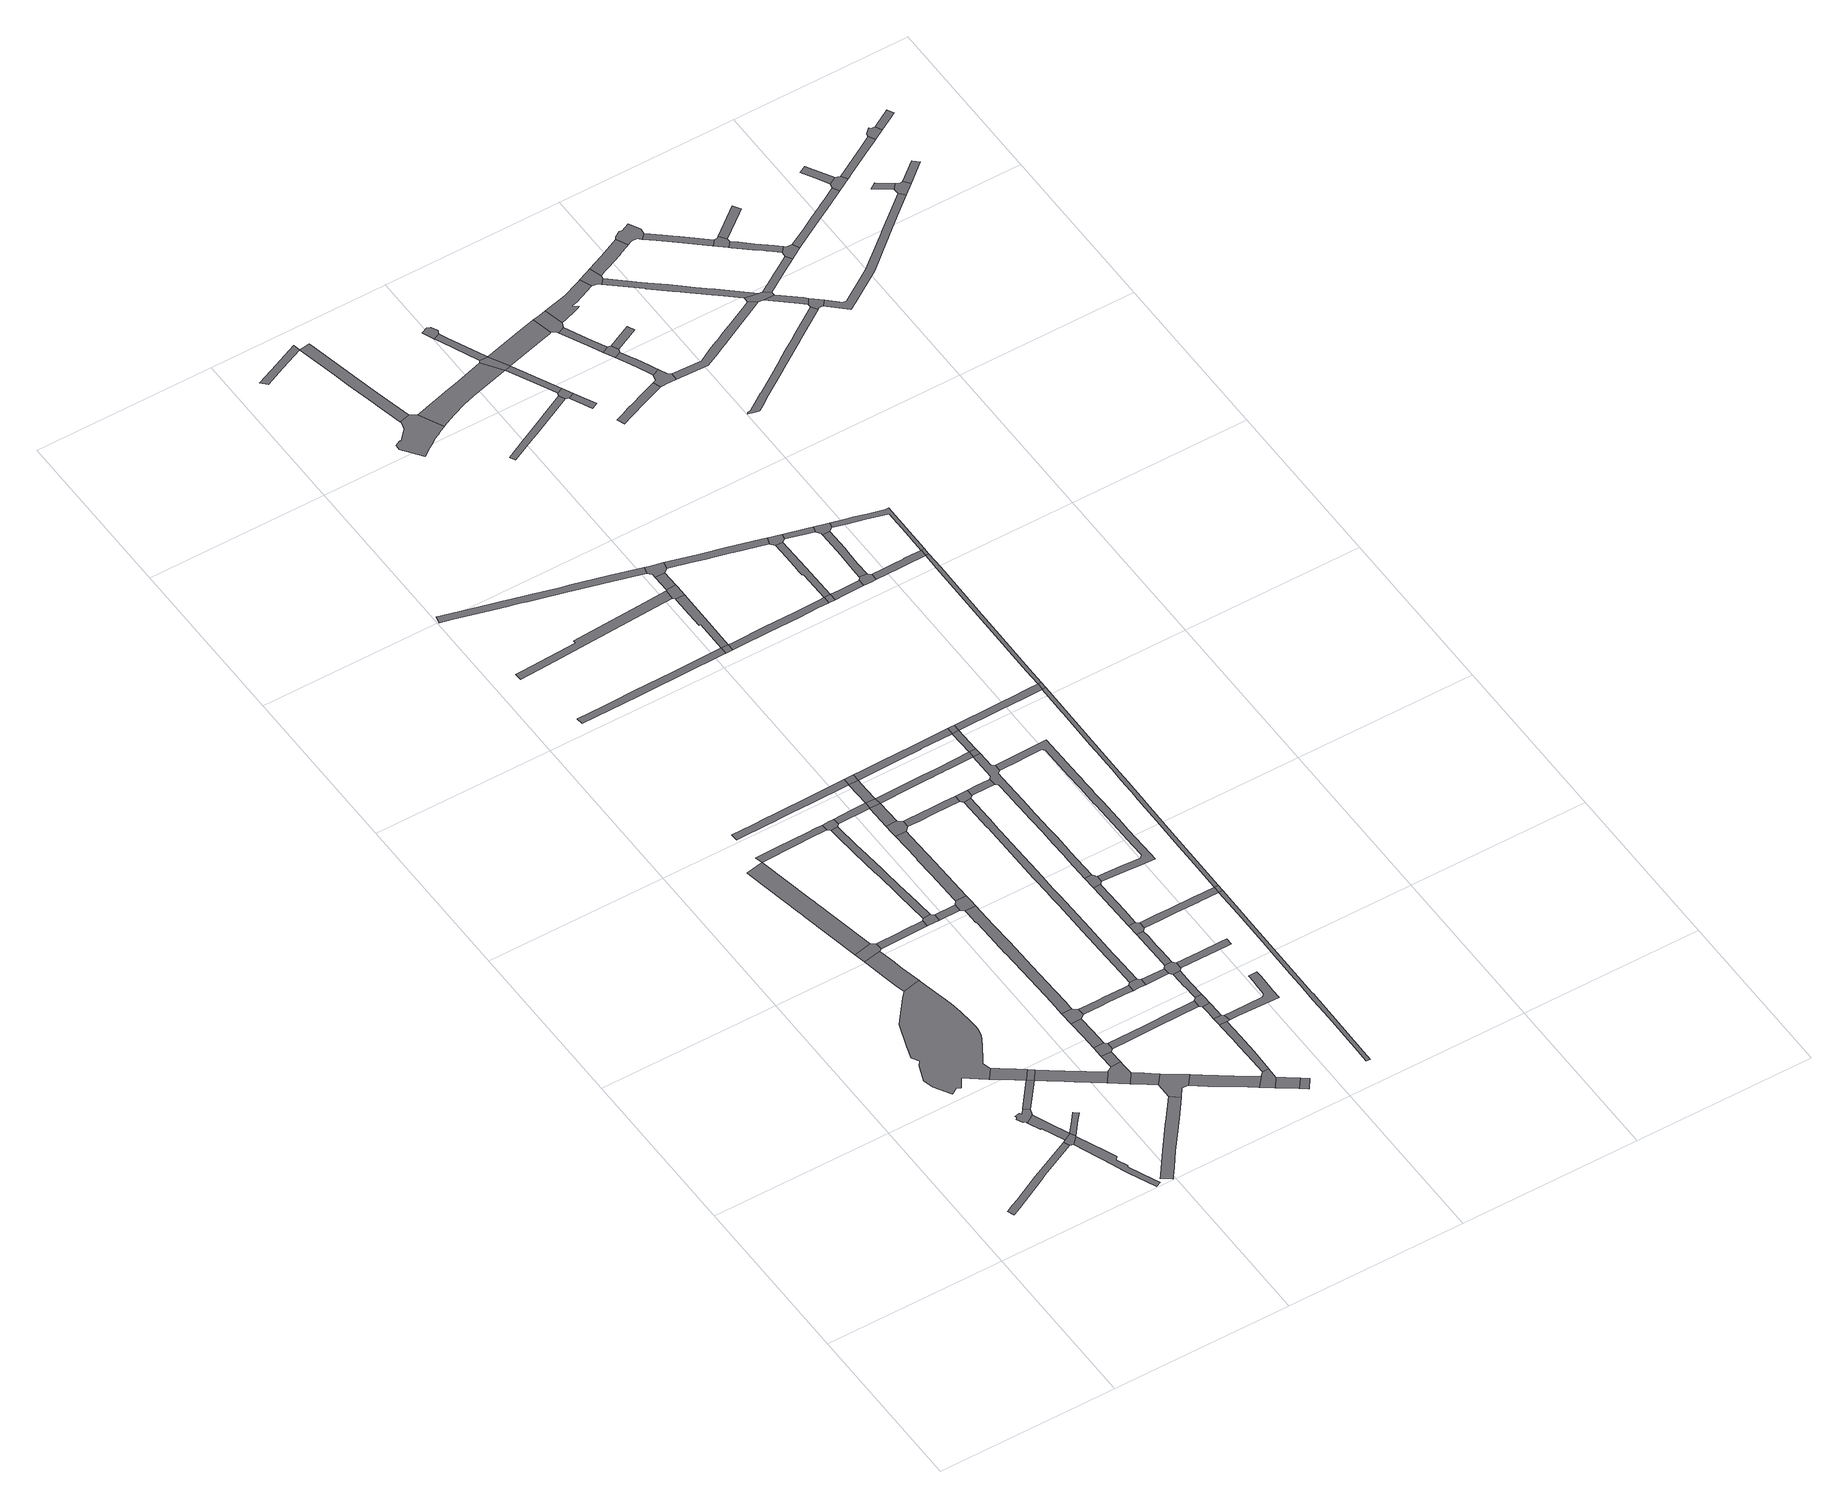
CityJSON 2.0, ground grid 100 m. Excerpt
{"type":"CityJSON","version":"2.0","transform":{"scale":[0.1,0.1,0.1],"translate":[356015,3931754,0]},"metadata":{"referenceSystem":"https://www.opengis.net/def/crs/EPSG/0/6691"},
"CityObjects":{
"road1":{"type":"Road","attributes":{"RoadStructureAttribute.sectionType":"1"},"geometry":[{"type":"MultiSurface","lod":"1","boundaries":[[[0,1,2,3,4,5,6,7,8,9,10,11]]]}]},
"road2":{"type":"Road","geometry":[{"type":"MultiSurface","lod":"1","boundaries":[[[12,13,14,15,16,17,18,19,20,21,22,23]]]}]},
"road3":{"type":"Road","attributes":{"RoadStructureAttribute.sectionType":"1"},"geometry":[{"type":"MultiSurface","lod":"1","boundaries":[[[24,25,15,14,26,27,28,29]]]}]},
"road4":{"type":"Road","geometry":[{"type":"MultiSurface","lod":"1","boundaries":[[[0,11,30,31,32,24,29]]]}]},
"road5":{"type":"Road","attributes":{"RoadStructureAttribute.sectionType":"1"},"geometry":[{"type":"MultiSurface","lod":"1","boundaries":[[[33,34,35,36,37,38,31,30,39,40,41,42,43,44,45]]]}]},
"road6":{"type":"Road","geometry":[{"type":"MultiSurface","lod":"1","boundaries":[[[46,47,48,49,50,51,52,53,54,55,56,57,58,59,60,61,62,63,64,65,66,67,68,69,70,71,72,73,74,75,76,77,78]]]}]},
"road7":{"type":"Road","geometry":[{"type":"MultiSurface","lod":"1","boundaries":[[[32,79,80,81,82,24]]]}]},
"road8":{"type":"Road","attributes":{"RoadStructureAttribute.sectionType":"1"},"geometry":[{"type":"MultiSurface","lod":"1","boundaries":[[[17,16,83,84,85]]]}]},
"road9":{"type":"Road","attributes":{"RoadStructureAttribute.sectionType":"1"},"geometry":[{"type":"MultiSurface","lod":"1","boundaries":[[[86,87,88,52,51,89,90,91,85]]]}]},
"road10":{"type":"Road","geometry":[{"type":"MultiSurface","lod":"1","boundaries":[[[86,85,84,92]]]}]},
"road11":{"type":"Road","attributes":{"RoadStructureAttribute.sectionType":"1"},"geometry":[{"type":"MultiSurface","lod":"1","boundaries":[[[93,94,95,96,97,98,99,100,69,68]]]}]},
"road12":{"type":"Road","geometry":[{"type":"MultiSurface","lod":"1","boundaries":[[[101,102,103,104,105,97,96]]]}]},
"road13":{"type":"Road","attributes":{"RoadStructureAttribute.sectionType":"1"},"geometry":[{"type":"MultiSurface","lod":"1","boundaries":[[[84,106,107,108,109,110,111,112,113,92]]]}]},
"road14":{"type":"Road","attributes":{"RoadStructureAttribute.sectionType":"1"},"geometry":[{"type":"MultiSurface","lod":"1","boundaries":[[[114,115,116,117,118,119,120,121,122,123,124,125,126,127]]]}]},
"road15":{"type":"Road","attributes":{"RoadStructureAttribute.sectionType":"1"},"geometry":[{"type":"MultiSurface","lod":"1","boundaries":[[[128,129,130,131,132,105,104,133,134,135,136,137,138,139]]]}]},
"road16":{"type":"Road","geometry":[{"type":"MultiSurface","lod":"1","boundaries":[[[140,141,142,143,144,145,146,110,109]]]}]},
"road17":{"type":"Road","attributes":{"RoadStructureAttribute.sectionType":"1"},"geometry":[{"type":"MultiSurface","lod":"1","boundaries":[[[147,148,149,102,101,150,151,152]]]}]},
"road18":{"type":"Road","attributes":{"RoadStructureAttribute.sectionType":"1"},"geometry":[{"type":"MultiSurface","lod":"1","boundaries":[[[153,154,155,146,145]]]}]},
"road19":{"type":"Road","attributes":{"RoadStructureAttribute.sectionType":"1"},"geometry":[{"type":"MultiSurface","lod":"1","boundaries":[[[156,157,158,142,141,159,160,161]]]}]},
"road20":{"type":"Road","geometry":[{"type":"MultiSurface","lod":"1","boundaries":[[[162,154,153,163,164,165]]]}]},
"road21":{"type":"Road","attributes":{"RoadStructureAttribute.sectionType":"1"},"geometry":[{"type":"MultiSurface","lod":"1","boundaries":[[[166,167,168,169,162,165]]]}]},
"road22":{"type":"Road","attributes":{"RoadStructureAttribute.sectionType":"1"},"geometry":[{"type":"MultiSurface","lod":"1","boundaries":[[[170,171,172,173,174,175,176,177,178,179,180,181,182,139]]]}]},
"road23":{"type":"Road","geometry":[{"type":"MultiSurface","lod":"1","boundaries":[[[156,161,120,119,183,184,185]]]}]},
"road24":{"type":"Road","geometry":[{"type":"MultiSurface","lod":"1","boundaries":[[[168,167,186,187,188,189]]]}]},
"road25":{"type":"Road","geometry":[{"type":"MultiSurface","lod":"1","boundaries":[[[147,152,190,191,192,193,194]]]}]},
"road26":{"type":"Road","attributes":{"RoadStructureAttribute.sectionType":"1"},"geometry":[{"type":"MultiSurface","lod":"1","boundaries":[[[188,195,196,197,198,199,200,201,202,203,204,205,206,207,208,209,210,211,212,213,189]]]}]},
"road27":{"type":"Road","attributes":{"RoadStructureAttribute.sectionType":"1"},"geometry":[{"type":"MultiSurface","lod":"1","boundaries":[[[193,214,215,216,217,218,219,220,221,222,223,224,225,226,227,228,229,194]]]}]},
"road28":{"type":"Road","attributes":{"RoadStructureAttribute.sectionType":"1"},"geometry":[{"type":"MultiSurface","lod":"1","boundaries":[[[191,230,231,192]]]}]},
"road29":{"type":"Road","attributes":{"RoadStructureAttribute.sectionType":"1"},"geometry":[{"type":"MultiSurface","lod":"1","boundaries":[[[184,232,233,234,235,236,237,185]]]}]},
"road30":{"type":"Road","attributes":{"RoadStructureAttribute.sectionType":"1"},"geometry":[{"type":"MultiSurface","lod":"1","boundaries":[[[238,239,240,241,242,243,244,245,246,247,248,249,250,251,252,253]]]}]},
"road31":{"type":"Road","attributes":{"RoadStructureAttribute.sectionType":"1"},"geometry":[{"type":"MultiSurface","lod":"1","boundaries":[[[186,254,255,256,257,258,259,260,261,262,263,264,187]]]}]},
"road32":{"type":"Road","geometry":[{"type":"MultiSurface","lod":"1","boundaries":[[[221,265,266,267,177,176,222]]]}]},
"road33":{"type":"Road","attributes":{"RoadStructureAttribute.sectionType":"1"},"geometry":[{"type":"MultiSurface","lod":"1","boundaries":[[[268,269,270,271,272,164,163,273,274,275,276]]]}]},
"road34":{"type":"Road","geometry":[{"type":"MultiSurface","lod":"1","boundaries":[[[277,231,230,204,203,278,279,280]]]}]},
"road35":{"type":"Road","geometry":[{"type":"MultiSurface","lod":"1","boundaries":[[[281,282,283,235,234,284]]]}]},
"road36":{"type":"Road","attributes":{"RoadStructureAttribute.sectionType":"1"},"geometry":[{"type":"MultiSurface","lod":"1","boundaries":[[[285,286,287,288,289,290,291,292,293,294,295,296,297,277,280]]]}]},
"road37":{"type":"Road","attributes":{"RoadStructureAttribute.sectionType":"1"},"geometry":[{"type":"MultiSurface","lod":"1","boundaries":[[[298,299,266,265,300]]]}]},
"road38":{"type":"Road","attributes":{"RoadStructureAttribute.sectionType":"1"},"geometry":[{"type":"MultiSurface","lod":"1","boundaries":[[[284,301,302,303,304,281]]]}]},
"road39":{"type":"Road","attributes":{"RoadStructureAttribute.sectionType":"1"},"geometry":[{"type":"MultiSurface","lod":"1","boundaries":[[[305,306,307,308,309,310,311,312,313,314,315,316,317,318,319,320]]]}]},
"road40":{"type":"Road","geometry":[{"type":"MultiSurface","lod":"1","boundaries":[[[321,322,323,259,258,324,325,326,327]]]}]},
"road41":{"type":"Road","attributes":{"RoadStructureAttribute.sectionType":"1"},"geometry":[{"type":"MultiSurface","lod":"1","boundaries":[[[328,329,330,331,332,333,334,335,336,337,338,283,282]]]}]},
"road42":{"type":"Road","geometry":[{"type":"MultiSurface","lod":"1","boundaries":[[[303,302,339,340]]]}]},
"road43":{"type":"Road","geometry":[{"type":"MultiSurface","lod":"1","boundaries":[[[290,341,342,343,344,345,291]]]}]},
"road44":{"type":"Road","attributes":{"RoadStructureAttribute.sectionType":"1"},"geometry":[{"type":"MultiSurface","lod":"1","boundaries":[[[346,347,348,349,350,351,352,353,354,355,356,357,358,359,360]]]}]},
"road45":{"type":"Road","attributes":{"RoadStructureAttribute.sectionType":"1"},"geometry":[{"type":"MultiSurface","lod":"1","boundaries":[[[300,344,343,361]]]}]},
"road46":{"type":"Road","geometry":[{"type":"MultiSurface","lod":"1","boundaries":[[[361,362,363,298,300]]]}]},
"road47":{"type":"Road","geometry":[{"type":"MultiSurface","lod":"1","boundaries":[[[334,333,364,365,366,367]]]}]},
"road48":{"type":"Road","attributes":{"RoadStructureAttribute.sectionType":"1"},"geometry":[{"type":"MultiSurface","lod":"1","boundaries":[[[368,369,370,371,372,373,374,375,376,377,378,379,380,381,382,383,384,385,386,387,388,389,390]]]}]},
"road49":{"type":"Road","attributes":{"RoadStructureAttribute.sectionType":"1"},"geometry":[{"type":"MultiSurface","lod":"1","boundaries":[[[326,391,392,327]]]}]},
"road50":{"type":"Road","attributes":{"RoadStructureAttribute.sectionType":"1"},"geometry":[{"type":"MultiSurface","lod":"1","boundaries":[[[366,393,394,395,396,367]]]}]},
"road51":{"type":"Road","attributes":{"RoadStructureAttribute.sectionType":"1"},"geometry":[{"type":"MultiSurface","lod":"1","boundaries":[[[397,298,363,398,399,252]]]}]},
"road52":{"type":"Road","geometry":[{"type":"MultiSurface","lod":"1","boundaries":[[[395,394,400,401,402,403,268,276]]]}]},
"road53":{"type":"Road","geometry":[{"type":"MultiSurface","lod":"1","boundaries":[[[252,399,404,405,253]]]}]},
"road54":{"type":"Road","attributes":{"RoadStructureAttribute.sectionType":"1"},"geometry":[{"type":"MultiSurface","lod":"1","boundaries":[[[406,407,408,402,401,409,410]]]}]},
"road55":{"type":"Road","geometry":[{"type":"MultiSurface","lod":"1","boundaries":[[[411,412,413,414,392,391,406,410]]]}]},
"road56":{"type":"Road","attributes":{"RoadStructureAttribute.sectionType":"1"},"geometry":[{"type":"MultiSurface","lod":"1","boundaries":[[[415,416,417,418,419,420,421,422,423,424,425,323,322,426,427,428,429,430,431,432,433,434,435,436,437,438,439]]]}]},
"road57":{"type":"Road","attributes":{"RoadStructureAttribute.sectionType":"1"},"geometry":[{"type":"MultiSurface","lod":"1","boundaries":[[[440,441,442,443,342,341,444,445,446,447]]]}]},
"road58":{"type":"Road","attributes":{"RoadStructureAttribute.sectionType":"1"},"geometry":[{"type":"MultiSurface","lod":"1","boundaries":[[[448,449,450,414,413,451,452,453,454,455]]]}]},
"road59":{"type":"Road","attributes":{"RoadStructureAttribute.sectionType":"1"},"geometry":[{"type":"MultiSurface","lod":"1","boundaries":[[[456,457,458,459,460,461,462,463,464,465,466,467,365,364]]]}]},
"road60":{"type":"Road","geometry":[{"type":"MultiSurface","lod":"1","boundaries":[[[454,468,469,470,471,455]]]}]},
"road61":{"type":"Road","attributes":{"RoadStructureAttribute.sectionType":"1"},"geometry":[{"type":"MultiSurface","lod":"1","boundaries":[[[470,472,473,474,475,476,471]]]}]},
"road62":{"type":"Road","attributes":{"RoadStructureAttribute.sectionType":"1"},"geometry":[{"type":"MultiSurface","lod":"1","boundaries":[[[411,477,478,479,480,481,412]]]}]},
"road63":{"type":"Road","attributes":{"RoadStructureAttribute.sectionType":"1"},"geometry":[{"type":"MultiSurface","lod":"1","boundaries":[[[482,483,484,485,486,487,488,489,490,491,492,493,494,495,363,362]]]}]},
"road64":{"type":"Road","geometry":[{"type":"MultiSurface","lod":"1","boundaries":[[[496,497,498,499,500,475,474,501,502]]]}]},
"road65":{"type":"Road","geometry":[{"type":"MultiSurface","lod":"1","boundaries":[[[439,438,503,504,505,506,507,440,447]]]}]},
"road66":{"type":"Road","geometry":[{"type":"MultiSurface","lod":"1","boundaries":[[[508,509,305,320]]]}]},
"road67":{"type":"Road","attributes":{"RoadStructureAttribute.sectionType":"1"},"geometry":[{"type":"MultiSurface","lod":"1","boundaries":[[[510,511,512,513,514,515,404,399,516,517,518,519,520]]]}]},
"road68":{"type":"Road","attributes":{"RoadStructureAttribute.sectionType":"1"},"geometry":[{"type":"MultiSurface","lod":"1","boundaries":[[[521,522,523,524,525,526,527,528,529,530,531,532,533,534,535,536,523,537,538,539]]]}]},
"road69":{"type":"Road","attributes":{"RoadStructureAttribute.sectionType":"1"},"geometry":[{"type":"MultiSurface","lod":"1","boundaries":[[[540,541,542,543,544,545,546,547,305,509]]]}]},
"road70":{"type":"Road","geometry":[{"type":"MultiSurface","lod":"1","boundaries":[[[548,505,504,549,550,551]]]}]},
"road71":{"type":"Road","attributes":{"RoadStructureAttribute.sectionType":"1"},"geometry":[{"type":"MultiSurface","lod":"1","boundaries":[[[550,552,553,554,555,556,557,558,559,560,497,496,561,562,563,564,565,566,567,568,569,570,571,572,573,574,489,575,576,551]]]}]},
"road72":{"type":"Road","geometry":[{"type":"MultiSurface","lod":"1","boundaries":[[[530,529,577,578,579,580,581,582,583,584,585,586,587,588,589,590,591,592]]]}]},
"road73":{"type":"Road","attributes":{"RoadStructureAttribute.sectionType":"1"},"geometry":[{"type":"MultiSurface","lod":"1","boundaries":[[[593,594,595,596,597,598,599,469,468,600,601,602,603,604,605,606]]]}]},
"road74":{"type":"Road","geometry":[{"type":"MultiSurface","lod":"1","boundaries":[[[359,543,542,607,608,609,360]]]}]},
"road75":{"type":"Road","attributes":{"RoadStructureAttribute.sectionType":"1"},"geometry":[{"type":"MultiSurface","lod":"1","boundaries":[[[606,610,611,612,613,614,615,616,617,618,619,620,621,622,623,624,625,626,627]]]}]},
"road76":{"type":"Road","attributes":{"RoadStructureAttribute.sectionType":"1"},"geometry":[{"type":"MultiSurface","lod":"1","boundaries":[[[609,608,628,629]]]}]},
"road77":{"type":"Road","geometry":[{"type":"MultiSurface","lod":"1","boundaries":[[[630,379,378,631,629,628,632,633]]]}]},
"road78":{"type":"Road","geometry":[{"type":"MultiSurface","lod":"1","boundaries":[[[490,489,574,634]]]}]},
"road79":{"type":"Road","attributes":{"RoadStructureAttribute.sectionType":"1"},"geometry":[{"type":"MultiSurface","lod":"1","boundaries":[[[571,635,636,637,638,639,640,641,642,643,644,645,646,647,648,649,650,651,652,502,501,653,654,655,656,657,658,659,660,661,662,663,664,665,666,667,668,669,670,572]]]}]},
"road80":{"type":"Road","attributes":{"RoadStructureAttribute.sectionType":"1"},"geometry":[{"type":"MultiSurface","lod":"1","boundaries":[[[520,490,634,671,672]]]}]},
"road81":{"type":"Road","attributes":{"RoadStructureAttribute.sectionType":"1"},"geometry":[{"type":"MultiSurface","lod":"1","boundaries":[[[673,674,675,676,509,508,677,678,679,680,681,682]]]}]},
"road82":{"type":"Road","geometry":[{"type":"MultiSurface","lod":"1","boundaries":[[[683,684,510,520,672]]]}]},
"road83":{"type":"Road","geometry":[{"type":"MultiSurface","lod":"1","boundaries":[[[685,593,606,627]]]}]},
"road84":{"type":"Road","attributes":{"RoadStructureAttribute.sectionType":"1"},"geometry":[{"type":"MultiSurface","lod":"1","boundaries":[[[632,686,687,688,689,690,691,692,693,694,695,696,633]]]}]},
"road85":{"type":"Road","attributes":{"RoadStructureAttribute.sectionType":"1"},"geometry":[{"type":"MultiSurface","lod":"1","boundaries":[[[697,698,699,700,701,702,703,704,705,706,707,708,709,710,711,712,713,592,591]]]}]},
"road86":{"type":"Road","attributes":{"RoadStructureAttribute.sectionType":"1"},"geometry":[{"type":"MultiSurface","lod":"1","boundaries":[[[714,715,716,717,718,719,720,721]]]}]},
"road87":{"type":"Road","attributes":{"RoadStructureAttribute.sectionType":"1"},"geometry":[{"type":"MultiSurface","lod":"1","boundaries":[[[722,723,724,725,726,683,672,727,728,729,730,731]]]}]},
"road88":{"type":"Road","attributes":{"RoadStructureAttribute.sectionType":"1"},"geometry":[{"type":"MultiSurface","lod":"1","boundaries":[[[732,733,734,735,736,737,738,739,740,741,742,743,744,745,746,747,748,593,685,749,750,751,752,753,754,755,756,757,731]]]}]},
"road89":{"type":"Road","geometry":[{"type":"MultiSurface","lod":"1","boundaries":[[[758,682,681,759]]]}]},
"road90":{"type":"Road","attributes":{"RoadStructureAttribute.sectionType":"1"},"geometry":[{"type":"MultiSurface","lod":"1","boundaries":[[[758,760,761,762,763,764,765,766,767,768,769,770,771,772,773,682]]]}]},
"road91":{"type":"Road","geometry":[{"type":"MultiSurface","lod":"1","boundaries":[[[774,775,776,777,778,779,780,781]]]}]},
"road92":{"type":"Road","attributes":{"RoadStructureAttribute.sectionType":"1"},"geometry":[{"type":"MultiSurface","lod":"1","boundaries":[[[782,783,784,785,758,759]]]}]},
"road93":{"type":"Road","attributes":{"RoadStructureAttribute.sectionType":"1"},"geometry":[{"type":"MultiSurface","lod":"1","boundaries":[[[786,787,788,778,777,789,790]]]}]},
"road94":{"type":"Road","geometry":[{"type":"MultiSurface","lod":"1","boundaries":[[[763,791,792,692,691,764]]]}]},
"road95":{"type":"Road","geometry":[{"type":"MultiSurface","lod":"1","boundaries":[[[710,709,793,786,790]]]}]},
"road96":{"type":"Road","attributes":{"RoadStructureAttribute.sectionType":"1"},"geometry":[{"type":"MultiSurface","lod":"1","boundaries":[[[794,795,796,797,798,793,709]]]}]},
"road97":{"type":"Road","geometry":[{"type":"MultiSurface","lod":"1","boundaries":[[[799,800,801,797,796,714,721]]]}]},
"road98":{"type":"Road","geometry":[{"type":"MultiSurface","lod":"1","boundaries":[[[802,803,804,805,806,807,784,783]]]}]},
"road99":{"type":"Road","attributes":{"RoadStructureAttribute.sectionType":"1"},"geometry":[{"type":"MultiSurface","lod":"1","boundaries":[[[808,809,810,800,799]]]}]},
"road100":{"type":"Road","geometry":[{"type":"MultiSurface","lod":"1","boundaries":[[[731,757,811,722]]]}]},
"road101":{"type":"Road","attributes":{"RoadStructureAttribute.sectionType":"1"},"geometry":[{"type":"MultiSurface","lod":"1","boundaries":[[[812,813,792,791,814,815,816]]]}]},
"road102":{"type":"Road","attributes":{"RoadStructureAttribute.sectionType":"1"},"geometry":[{"type":"MultiSurface","lod":"1","boundaries":[[[817,818,819,820,821,822,823,804,803,824,825,826,827,828,829,817,830,831,832,833,722,811,834,835,836,837,838]]]}]},
"road103":{"type":"Road","attributes":{"RoadStructureAttribute.sectionType":"1"},"geometry":[{"type":"MultiSurface","lod":"1","boundaries":[[[839,840,841,842,806,805,843,844,845,846]]]}]},
"road104":{"type":"Road","attributes":{"RoadStructureAttribute.sectionType":"1"},"geometry":[{"type":"MultiSurface","lod":"1","boundaries":[[[793,847,848,849,850,851,852,853,786]]]}]},
"road105":{"type":"Road","geometry":[{"type":"MultiSurface","lod":"1","boundaries":[[[854,839,846,855,856,812,816]]]}]},
"road106":{"type":"Road","attributes":{"RoadStructureAttribute.sectionType":"1"},"geometry":[{"type":"MultiSurface","lod":"1","boundaries":[[[857,858,859,860,861,862,863,864,865,866,867,868]]]}]},
"road107":{"type":"Road","attributes":{"RoadStructureAttribute.sectionType":"1"},"geometry":[{"type":"MultiSurface","lod":"1","boundaries":[[[869,870,871,872,873,874,875,876,818,877,878,879,880,881,882,883,884,885,856,855]]]}]},
"road108":{"type":"Road","geometry":[{"type":"MultiSurface","lod":"1","boundaries":[[[886,887,888,889,890,851,850,891,892]]]}]},
"road109":{"type":"Road","attributes":{"RoadStructureAttribute.sectionType":"1"},"geometry":[{"type":"MultiSurface","lod":"1","boundaries":[[[893,894,895,896,886,892]]]}]},
"road110":{"type":"Road","geometry":[{"type":"MultiSurface","lod":"1","boundaries":[[[897,877,818,817,838]]]}]},
"road111":{"type":"Road","geometry":[{"type":"MultiSurface","lod":"1","boundaries":[[[898,895,894,899,900,901]]]}]},
"road112":{"type":"Road","attributes":{"RoadStructureAttribute.sectionType":"1"},"geometry":[{"type":"MultiSurface","lod":"1","boundaries":[[[902,903,904,905,906,907,908,909,900,899]]]}]},
"road113":{"type":"Road","geometry":[{"type":"MultiSurface","lod":"1","boundaries":[[[867,910,911,912,913,914,905,904,915,868]]]}]},
"road114":{"type":"Road","attributes":{"RoadStructureAttribute.sectionType":"1"},"geometry":[{"type":"MultiSurface","lod":"1","boundaries":[[[916,917,898,901]]]}]},
"road115":{"type":"Road","attributes":{"RoadStructureAttribute.sectionType":"1"},"geometry":[{"type":"MultiSurface","lod":"1","boundaries":[[[918,919,920,921,922,923,924,888,887,925,926,927,928,929,930,931,932,933,934,935]]]}]},
"road116":{"type":"Road","geometry":[{"type":"MultiSurface","lod":"1","boundaries":[[[936,937,938,939,940,918,935,941,942,943]]]}]},
"road117":{"type":"Road","attributes":{"RoadStructureAttribute.sectionType":"1"},"geometry":[{"type":"MultiSurface","lod":"1","boundaries":[[[912,944,945,946,947,948,949,950,951,952,953,954,955,956,957,958,959,960,961,962,963,964,913]]]}]},
"road118":{"type":"Road","attributes":{"RoadStructureAttribute.sectionType":"1"},"geometry":[{"type":"MultiSurface","lod":"1","boundaries":[[[965,966,967,937,936,968,969,970,971,972,973]]]}]},
"road119":{"type":"Road","attributes":{"RoadStructureAttribute.sectionType":"1"},"geometry":[{"type":"MultiSurface","lod":"1","boundaries":[[[974,975,976,977,978,979,980,981,982,983,984,985,986,987,988,989,990,991,992,993,994,995,996,997,998,999]]]}]},
"road120":{"type":"Road","attributes":{"RoadStructureAttribute.sectionType":"1"},"geometry":[{"type":"MultiSurface","lod":"1","boundaries":[[[942,1000,1001,1002,1003,1004,1005,1006,1007,1008,1009,1010,1011,1012,1013,1014,1015,1016,1017,1018,1019,1020,1021,943]]]}]},
"road121":{"type":"Road","geometry":[{"type":"MultiSurface","lod":"1","boundaries":[[[1022,1023,1024,1025,1026,1027,1028,965,973,1029,1030,1031,1032,1033,1034]]]}]},
"road122":{"type":"Road","geometry":[{"type":"MultiSurface","lod":"1","boundaries":[[[1011,954,953,1035,1036,1037,1038,1012]]]}]},
"road123":{"type":"Road","attributes":{"RoadStructureAttribute.sectionType":"1"},"geometry":[{"type":"MultiSurface","lod":"1","boundaries":[[[1033,1039,1040,1041,1042,1043,1044,1045,1046,1047,1034]]]}]},
"road124":{"type":"Road","attributes":{"RoadStructureAttribute.sectionType":"1"},"geometry":[{"type":"MultiSurface","lod":"1","boundaries":[[[1048,1036,1035,1049,1050,1051,1052,1053]]]}]},
"road125":{"type":"Road","geometry":[{"type":"MultiSurface","lod":"1","boundaries":[[[1042,1054,1055,1056,1057,1058,1043]]]}]},
"road126":{"type":"Road","geometry":[{"type":"MultiSurface","lod":"1","boundaries":[[[1052,974,999,1059,1060,1061,1053]]]}]},
"road127":{"type":"Road","attributes":{"RoadStructureAttribute.sectionType":"1"},"geometry":[{"type":"MultiSurface","lod":"1","boundaries":[[[1062,1063,1064,1065,1066,1067,1038,1037]]]}]},
"road128":{"type":"Road","attributes":{"RoadStructureAttribute.sectionType":"1"},"geometry":[{"type":"MultiSurface","lod":"1","boundaries":[[[1054,1068,1069,1070,1071,1072,1073,1074,1075,1076,1077,1078,1055]]]}]},
"road129":{"type":"Road","attributes":{"RoadStructureAttribute.sectionType":"1"},"geometry":[{"type":"MultiSurface","lod":"1","boundaries":[[[1079,1080,1081,1082,1057,1056]]]}]},
"road130":{"type":"Road","geometry":[{"type":"MultiSurface","lod":"1","boundaries":[[[1083,1074,1073,1064,1063,1084,1085,1086]]]}]},
"road131":{"type":"Road","attributes":{"RoadStructureAttribute.sectionType":"1"},"geometry":[{"type":"MultiSurface","lod":"1","boundaries":[[[1087,1088,1089,1090,1091,1092,1093,1094,1095,1096,1061,1060,1097,1098,1099,1100,1101,1102,1103,1104]]]}]},
"road132":{"type":"Road","attributes":{"RoadStructureAttribute.sectionType":"1"},"geometry":[{"type":"MultiSurface","lod":"1","boundaries":[[[1085,1105,1106,1107,1108,1109,1110,1111,1112,1113,1114,1115,1086]]]}]},
"road133":{"type":"Road","attributes":{"RoadStructureAttribute.sectionType":"1"},"geometry":[{"type":"MultiSurface","lod":"1","boundaries":[[[1116,1117,1118,1119,1120,1121,1122]]]}]},
"road134":{"type":"Road","geometry":[{"type":"MultiSurface","lod":"1","boundaries":[[[1123,1122,1121,1110,1109,1124,1125,1126]]]}]},
"road135":{"type":"Road","attributes":{"RoadStructureAttribute.sectionType":"1"},"geometry":[{"type":"MultiSurface","lod":"1","boundaries":[[[1127,1128,1129,1130]]]}]},
"road136":{"type":"Road","geometry":[{"type":"MultiSurface","lod":"1","boundaries":[[[1087,1104,1131,1132,1133,1127,1130]]]}]},
"road137":{"type":"Road","attributes":{"RoadStructureAttribute.sectionType":"1"},"geometry":[{"type":"MultiSurface","lod":"1","boundaries":[[[1134,1135,1136,1137,1138,1139,1123,1126]]]}]},
"road138":{"type":"Road","attributes":{"RoadStructureAttribute.sectionType":"1"},"geometry":[{"type":"MultiSurface","lod":"1","boundaries":[[[1140,1141,1142,1132,1131]]]}]},
"road139":{"type":"Road","geometry":[{"type":"MultiSurface","lod":"1","boundaries":[[[1143,1144,1145,1138,1137,1146,1147]]]}]},
"road140":{"type":"Road","attributes":{"RoadStructureAttribute.sectionType":"1"},"geometry":[{"type":"MultiSurface","lod":"1","boundaries":[[[1148,1149,1150,1147,1146,1151,1152,1153]]]}]}
},
"vertices":[
[676,493,0],[464,390,0],[439,378,0],[282,297,0],[247,279,0],[202,256,0],[217,220,0],[240,232,0],[262,243,0],[452,342,0],[481,357,0],[691,459,0],
[584,706,0],[596,702,0],[598,696,0],[646,725,0],[659,762,0],[631,784,0],[608,754,0],[601,768,0],[574,763,0],[579,748,0],[576,747,0],[566,741,0],
[732,525,0],[681,644,0],[603,685,0],[630,624,0],[635,626,0],[690,500,0],
[710,453,0],[746,494,0],[747,496,0],
[905,57,0],[848,189,0],[852,195,0],[825,258,0],[840,275,0],[813,338,0],[759,328,0],[774,290,0],[819,177,0],[833,142,0],[871,54,0],[893,4,0],[923,17,0],
[400,1050,0],[436,1071,0],[457,1061,0],[493,1116,0],[562,1064,0],[601,1035,0],[645,1093,0],[633,1140,0],[648,1165,0],[689,1231,0],[715,1277,0],[724,1294,0],[727,1305,0],[731,1324,0],[734,1342,0],[735,1358,0],[734,1378,0],[731,1428,0],[729,1458,0],[726,1487,0],[716,1555,0],[673,1756,0],[671,1764,0],[570,1742,0],[540,1706,0],[433,1573,0],[386,1433,0],[361,1357,0],[385,1317,0],[367,1293,0],[330,1196,0],[345,1140,0],[399,1049,0],
[812,575,0],[843,613,0],[819,632,0],[785,589,0],
[702,815,0],[778,910,0],[748,932,0],
[789,990,0],[744,1022,0],[680,1068,0],[602,1034,0],[637,1009,0],[703,963,0],
[820,968,0],
[647,1875,0],[637,1925,0],[635,1931,0],[616,2027,0],[517,2007,0],[537,1906,0],[543,1876,0],[559,1794,0],
[631,2038,0],[627,2078,0],[621,2082,0],[603,2093,0],[504,2073,0],
[830,873,0],[898,825,0],[937,797,0],[1065,705,0],[1106,764,0],[1105,764,0],[934,886,0],[872,930,0],
[997,16,0],[1033,65,0],[1095,148,0],[1195,278,0],[1227,319,0],[1312,433,0],[1265,468,0],[1177,356,0],[1149,320,0],[1046,185,0],[953,60,0],[947,52,0],[938,39,0],[989,4,0],
[359,2807,0],[364,2785,0],[430,2450,0],[431,2443,0],[436,2419,0],[554,2342,0],[535,2439,0],[534,2441,0],[529,2471,0],[522,2505,0],[459,2824,0],[458,2827,0],
[1109,673,0],[1154,641,0],[1197,701,0],[1195,748,0],[1195,763,0],[1194,785,0],[1138,784,0],
[898,2083,0],[786,2081,0],[764,2080,0],[765,2040,0],[794,2041,0],[899,2042,0],
[1192,866,0],[1136,867,0],[1138,787,0],
[1309,619,0],[1299,626,0],[1247,664,0],[1223,591,0],[1258,567,0],[1266,562,0],
[1135,934,0],[1207,879,0],[1208,921,0],[1193,935,0],
[1191,1030,0],[1189,1127,0],[1131,1125,0],[1134,1027,0],
[465,2827,0],[661,2832,0],[660,2833,0],[667,2833,0],[746,2835,0],[819,2837,0],[835,2837,0],[834,2875,0],[799,2875,0],[751,2874,0],[666,2872,0],[570,2871,0],[450,2869,0],
[1347,482,0],[1382,479,0],[1429,535,0],
[1213,1147,0],[1210,1187,0],[1187,1207,0],[1129,1206,0],
[935,2043,0],[968,2043,0],[967,2084,0],[951,2098,0],[911,2096,0],
[1186,1249,0],[1186,1252,0],[1183,1356,0],[1178,1545,0],[1175,1687,0],[1174,1748,0],[1171,1868,0],[1169,1937,0],[1167,2027,0],[1106,2026,0],[1106,2006,0],[1108,1937,0],[1111,1936,0],[1113,1869,0],[1117,1688,0],[1118,1685,0],[1121,1546,0],[1126,1355,0],[1127,1299,0],
[937,2268,0],[936,2281,0],[923,2437,0],[921,2461,0],[920,2477,0],[906,2642,0],[903,2677,0],[891,2825,0],[851,2822,0],[855,2768,0],[866,2638,0],[879,2476,0],[881,2457,0],[883,2437,0],[893,2306,0],[896,2278,0],
[1086,2045,0],[1087,2085,0],
[1461,423,0],[1619,313,0],[1663,282,0],[1709,337,0],[1665,368,0],[1475,502,0],
[861,3065,0],[842,3064,0],[748,3063,0],[678,3062,0],[639,3061,0],[550,3059,0],[434,3057,0],[435,3017,0],[624,3020,0],[639,3021,0],[707,3022,0],[752,3023,0],[813,3024,0],[862,3025,0],[1085,3028,0],[1088,3069,0],
[1317,1147,0],[1355,1147,0],[1440,1147,0],[1476,1147,0],[1499,1147,0],[1499,1187,0],[1484,1187,0],[1434,1187,0],[1355,1187,0],[1334,1187,0],[1267,1187,0],
[904,2839,0],[903,2877,0],[877,2876,0],
[1711,930,0],[1545,926,0],[1471,925,0],[1431,924,0],[1347,923,0],[1308,881,0],[1431,884,0],[1477,884,0],[1709,888,0],
[1104,2106,0],[1166,2067,0],[1166,2068,0],[1165,2108,0],
[1766,296,0],[1768,360,0],[1731,358,0],[1725,238,0],
[1162,2215,0],[1161,2266,0],[1157,2434,0],[1157,2445,0],[1153,2581,0],[1152,2622,0],[1091,2620,0],[1093,2539,0],[1096,2443,0],[1096,2435,0],[1099,2323,0],[1100,2264,0],[1103,2123,0],
[1089,2884,0],[1009,2881,0],[1086,2843,0],
[1763,212,0],[1820,171,0],[1862,228,0],[1804,269,0],
[1060,4116,0],[799,4112,0],[775,4112,0],[636,4110,0],[551,4109,0],[523,4108,0],[457,4107,0],[374,4106,0],[226,4104,0],[227,4065,0],[551,4069,0],[640,4070,0],[799,4072,0],[809,4072,0],[1052,4076,0],[1060,4076,0],
[1565,1192,0],[1555,1202,0],[1515,1201,0],[1533,1147,0],[1536,1147,0],[1571,1147,0],[1571,1187,0],
[1771,493,0],[1771,538,0],[1771,539,0],[1769,620,0],[1769,729,0],[1769,731,0],[1726,730,0],[1726,721,0],[1728,619,0],[1730,561,0],[1731,493,0],
[1860,142,0],[1901,200,0],
[1176,2642,0],[1176,2682,0],[1150,2702,0],[1090,2701,0],[1090,2660,0],
[876,4566,0],[561,4547,0],[489,4543,0],[490,4528,0],[281,4516,0],[168,4510,0],[135,4508,0],[137,4468,0],[245,4474,0],[339,4479,0],[573,4493,0],[983,4517,0],[1000,4518,0],[1039,4519,0],[1043,4576,0],
[1147,2843,0],
[1147,2844,0],[1143,2880,0],
[1785,732,0],[1779,770,0],[1767,781,0],[1725,780,0],
[75,4978,0],[264,4928,0],[349,4906,0],[383,4896,0],[412,4889,0],[442,4881,0],[470,4873,0],[650,4825,0],[662,4822,0],[857,4770,0],[1027,4725,0],[1037,4765,0],[867,4810,0],[683,4859,0],[673,4861,0],[620,4875,0],[481,4912,0],[382,4938,0],[346,4948,0],[287,4963,0],[93,5015,0],[20,5036,0],[8,4994,0],
[1705,1147,0],[1703,1187,0],
[1766,867,0],[1765,877,0],[1723,876,0],[1725,829,0],
[1087,2955,0],[1141,2956,0],[1140,3029,0],
[1764,927,0],[1764,947,0],[1726,946,0],[1722,942,0],
[1139,3070,0],[1111,3069,0],
[1720,1131,0],[1721,1038,0],[1723,1038,0],[1761,1038,0],[1760,1133,0],
[1774,1147,0],[1773,1187,0],[1758,1203,0],[1718,1203,0],
[1494,2430,0],[1494,2428,0],[1497,2224,0],[1500,2032,0],[1501,2019,0],[1502,1918,0],[1503,1865,0],[1504,1814,0],[1508,1607,0],[1511,1402,0],[1512,1335,0],[1552,1383,0],[1551,1403,0],[1549,1527,0],[1548,1608,0],[1544,1814,0],[1543,1864,0],[1542,1918,0],[1541,2019,0],[1540,2059,0],[1537,2225,0],[1534,2429,0],[1534,2430,0],[1530,2632,0],[1490,2629,0],
[1476,2686,0],[1413,2685,0],[1325,2684,0],[1300,2684,0],[1241,2642,0],[1326,2644,0],[1409,2645,0],[1476,2646,0],
[1715,1408,0],[1715,1404,0],[1718,1228,0],[1757,1295,0],[1756,1337,0],[1755,1409,0],[1754,1448,0],[1714,1447,0],
[1832,734,0],[2065,727,0],[2066,783,0],[2067,820,0],[2068,888,0],[2067,927,0],[2019,926,0],[2020,886,0],[2018,837,0],[2016,786,0],[2002,773,0],[1835,772,0],
[1770,1465,0],[1770,1504,0],[1753,1518,0],[1713,1517,0],
[1751,1615,0],[1748,1804,0],[1748,1818,0],[1708,1817,0],[1711,1614,0],
[2041,1147,0],[2064,1147,0],[2064,1187,0],[2030,1187,0],[1907,1187,0],
[1325,2848,0],[1419,2850,0],[1445,2851,0],[1489,2851,0],[1509,2852,0],[1529,2852,0],[1551,2853,0],[1690,2855,0],[1691,2892,0],[1508,2888,0],[1491,2888,0],[1465,2887,0],[1417,2886,0],[1324,2884,0],
[1746,1893,0],[1706,1892,0],[1707,1862,0],[1707,1854,0],[1707,1841,0],[1762,1833,0],[1763,1873,0],
[1541,2642,0],[1546,2647,0],[1546,2687,0],[1509,2686,0],[1499,2686,0],
[1099,4077,0],[1100,4117,0],
[1687,3079,0],[1554,3077,0],[1503,3076,0],[1378,3074,0],[1322,3073,0],[1194,3070,0],[1322,3032,0],[1391,3034,0],[1504,3036,0],[1505,3036,0],[1687,3038,0],
[174,6758,0],[288,6808,0],[423,6867,0],[473,6637,0],[494,6544,0],[524,6412,0],[531,6380,0],[537,6353,0],[571,6207,0],[631,6221,0],[590,6393,0],[577,6451,0],[554,6554,0],[532,6650,0],[485,6864,0],[483,6875,0],[414,6907,0],[274,6846,0],[143,6789,0],
[1101,4352,0],[1102,4478,0],[1102,4506,0],[1052,4506,0],[1052,4497,0],[1051,4347,0],[1051,4300,0],[1061,4300,0],
[1602,2688,0],[1630,2648,0],[1677,2648,0],[1677,2689,0],
[1694,2635,0],[1695,2554,0],[1696,2480,0],[1697,2444,0],[1697,2428,0],[1700,2263,0],[1701,2170,0],[1703,2077,0],[1704,2035,0],[1743,2078,0],[1743,2093,0],[1741,2198,0],[1740,2264,0],[1737,2427,0],[1737,2437,0],[1737,2445,0],[1736,2494,0],[1733,2660,0],[1732,2699,0],[1748,2712,0],[1747,2752,0],[1731,2767,0],[1729,2856,0],[1692,2703,0],[1690,2701,0],
[574,6195,0],[562,6157,0],[505,6097,0],[502,6103,0],[472,6087,0],[469,6057,0],[550,5951,0],[574,5969,0],[599,5986,0],[625,6003,0],[650,6020,0],[677,6035,0],[703,6051,0],[731,6065,0],[733,6067,0],[666,6199,0],
[2198,1504,0],[2143,1504,0],[2087,1504,0],[2085,1504,0],[1943,1504,0],[1862,1504,0],[1786,1504,0],[1862,1464,0],[1907,1464,0],[1954,1464,0],[2085,1464,0],[2087,1464,0],[2143,1464,0],[2198,1464,0],
[1103,4571,0],[1102,4583,0],[1048,4581,0],
[2198,1299,0],[2197,1169,0],[2197,1049,0],[2196,828,0],[2195,746,0],[2195,695,0],[2194,621,0],[2193,486,0],[2192,310,0],[2192,252,0],[2191,147,0],[2213,147,0],[2213,236,0],[2216,659,0],[2216,668,0],[2216,728,0],[2218,1170,0],[2220,1464,0],
[1100,4681,0],[1046,4679,0],
[1061,4758,0],[1045,4702,0],[1124,4699,0],[1134,4739,0],
[1728,2893,0],
[1867,2715,0],[1883,2715,0],[1992,2717,0],[2005,2701,0],[2009,2501,0],[2009,2488,0],[2010,2424,0],[2010,2417,0],[2010,2400,0],[2012,2280,0],[2012,2270,0],[2016,2079,0],[2018,1950,0],[2019,1874,0],[2005,1860,0],[1981,1861,0],[1896,1866,0],[1892,1866,0],[1893,1825,0],[1894,1825,0],[1964,1821,0],[2060,1816,0],[2059,1858,0],[2056,2043,0],[2056,2079,0],[2056,2097,0],[2053,2270,0],[2053,2276,0],[2052,2307,0],[2051,2340,0],[2051,2361,0],[2050,2423,0],[2050,2457,0],[2049,2489,0],[2044,2758,0],[1883,2755,0],
[1727,2950,0],[1725,3039,0],
[1623,4124,0],[1485,4122,0],[1315,4120,0],[1137,4117,0],[1139,4077,0],[1307,4080,0],[1487,4082,0],[1593,4084,0],[1657,4085,0],[1657,4125,0],
[1725,3079,0],[1705,3079,0],
[2220,1504,0],
[1244,4667,0],[1313,4649,0],[1368,4634,0],[1438,4616,0],[1452,4612,0],[1628,4566,0],[1641,4605,0],[1617,4611,0],[1450,4655,0],[1304,4694,0],[1250,4708,0],
[758,6079,0],[786,6092,0],[814,6104,0],[841,6115,0],[871,6127,0],[900,6137,0],[919,6143,0],[929,6146,0],[957,6155,0],[962,6156,0],[1154,6209,0],[1174,6214,0],[1180,6216,0],[1104,6322,0],[929,6273,0],[880,6259,0],[686,6204,0],
[1305,5933,0],[1035,5798,0],[1000,5781,0],[886,5724,0],[902,5692,0],[1046,5764,0],[1078,5779,0],[1321,5900,0],
[2212,3088,0],[2158,3087,0],[2106,3086,0],[2104,3086,0],[1965,3084,0],[1966,3043,0],[2104,3046,0],[2106,3046,0],[2157,3047,0],[2211,3048,0],
[2208,2871,0],[2208,2860,0],[2206,2615,0],[2206,2525,0],[2206,2505,0],[2205,2422,0],[2204,2337,0],[2204,2299,0],[2204,2220,0],[2203,2195,0],[2203,2183,0],[2203,2160,0],[2202,2021,0],[2200,1856,0],[2200,1853,0],[2199,1685,0],[2199,1511,0],[2221,1694,0],[2222,1856,0],[2224,2116,0],[2225,2196,0],[2225,2200,0],[2226,2311,0],[2227,2421,0],[2228,2693,0],[2231,3048,0],
[1693,4126,0],[1693,4085,0],
[1691,4214,0],[1689,4341,0],[1687,4491,0],[1686,4539,0],[1647,4542,0],[1648,4450,0],[1648,4418,0],[1648,4414,0],[1648,4348,0],[1648,4345,0],[1649,4308,0],[1655,4308,0],[1655,4300,0],[1657,4168,0],
[1013,6655,0],[977,6639,0],[991,6607,0],[1005,6575,0],[1042,6591,0],[1050,6611,0],[1053,6612,0],[1033,6647,0],
[1750,4086,0],[1859,4088,0],[1858,4128,0],[1749,4126,0],
[1157,6337,0],[1151,6352,0],[1059,6554,0],[1022,6539,0],[1113,6337,0],
[1705,4553,0],[1713,4585,0],
[1217,6226,0],
[1182,6212,0],[1277,6021,0],[1312,5952,0],[1345,5968,0],[1219,6223,0],
[1340,5894,0],[1373,5910,0],[1362,5932,0],
[1904,4088,0],[1933,4089,0],[1932,4129,0],[1915,4145,0],[1873,4149,0],[1873,4143,0],
[1347,5881,0],[1399,5776,0],[1431,5792,0],
[2231,3088,0],
[1867,4545,0],[1834,4553,0],[1825,4521,0],[1854,4513,0],[1857,4512,0],
[2218,4093,0],[2218,4133,0],[2167,4132,0],[2118,4132,0],[2117,4131,0],[2050,4130,0],[1998,4130,0],[1999,4090,0],[2059,4090,0],[2116,4091,0],[2118,4091,0],[2152,4092,0],[2167,4092,0],[2215,3991,0],[2213,3595,0],[2213,3589,0],[2211,3193,0],[2231,3194,0],[2233,3491,0],[2233,3590,0],[2237,3990,0],[2237,4093,0],
[1874,4476,0],[1875,4352,0],[1875,4318,0],[1873,4230,0],[1913,4229,0],[1916,4313,0],[1918,4347,0],[1916,4477,0],
[1349,6262,0],[1478,6298,0],[1491,6301,0],[1500,6304,0],[1473,6419,0],[1404,6403,0],[1349,6389,0],
[1873,4487,0],[1938,4492,0],[1946,4524,0],
[1627,5717,0],[1590,5703,0],[1583,5700,0],[1543,5684,0],[1498,5666,0],[1454,5648,0],[1472,5607,0],[1480,5610,0],[1515,5624,0],[1640,5674,0],[1750,5718,0],[1734,5759,0],
[2017,4471,0],[2053,4461,0],[2120,4444,0],[2122,4443,0],[2187,4426,0],[2220,4418,0],[2219,4272,0],[2218,4195,0],[2237,4133,0],[2238,4269,0],[2239,4451,0],[2221,4451,0],[2191,4459,0],[2123,4477,0],[2121,4478,0],[2061,4494,0],[2027,4502,0],
[1568,6299,0],[1580,6328,0],[1553,6438,0],[1520,6430,0],[1516,6429,0],[1526,6291,0],[1531,6281,0],
[1602,6137,0],[1641,6059,0],[1677,6077,0],[1638,6155,0],
[2237,4117,0],
[1696,6071,0],[1672,5998,0],[1707,6016,0],[1714,6035,0],
[1711,5919,0],[1749,5835,0],[1763,5803,0],[1802,5820,0],[1793,5839,0],[1782,5863,0],[1749,5938,0],[1747,5937,0],
[1800,5719,0],[1802,5719,0],[1840,5717,0],[1841,5759,0],[1824,5770,0],[1752,5766,0],
[1848,6101,0],[1830,6137,0],
[1805,6520,0],[1796,6515,0],[1746,6494,0],[1718,6483,0],[1707,6478,0],[1695,6472,0],[1691,6471,0],[1612,6339,0],[1631,6345,0],[1652,6352,0],[1691,6366,0],[1709,6374,0],[1681,6396,0],[1717,6405,0],[1746,6418,0],[1756,6422,0],[1823,6451,0],[1833,6456,0],
[1906,6487,0],[1884,6554,0],[1865,6545,0],[1851,6539,0],[1849,6538,0],[1863,6450,0],[1878,6437,0],[1904,6467,0],
[2019,5711,0],[2098,5751,0],[2136,5770,0],[2138,5771,0],[2158,5781,0],[2231,5818,0],[2263,5835,0],[2292,5849,0],[2357,5883,0],[2448,5929,0],[2406,5958,0],[2361,5935,0],[2276,5892,0],[2243,5875,0],[2197,5852,0],[2138,5822,0],[2137,5821,0],[2096,5802,0],[2086,5796,0],[2083,5795,0],[2008,5753,0],
[2096,6648,0],[2075,6638,0],[1976,6594,0],[1936,6500,0],[1967,6513,0],[2054,6551,0],[2069,6558,0],[2109,6577,0],[2127,6586,0],
[2641,5765,0],[2469,5648,0],[2446,5633,0],[2384,5591,0],[2324,5550,0],[2303,5536,0],[2278,5519,0],[2261,5507,0],[2134,5421,0],[2132,5420,0],[2030,5352,0],[2010,5348,0],[2003,5339,0],[2037,5331,0],[2063,5325,0],[2093,5345,0],[2131,5371,0],[2133,5373,0],[2205,5421,0],[2233,5441,0],[2290,5479,0],[2301,5486,0],[2318,5498,0],[2479,5607,0],[2491,5615,0],[2663,5731,0],
[2038,6300,0],[2042,6297,0],[2141,6212,0],[2143,6211,0],[2169,6188,0],[2206,6157,0],[2287,6089,0],[2292,6085,0],[2349,6036,0],[2368,6020,0],[2404,5989,0],[2405,5988,0],[2481,5976,0],[2372,6069,0],[2317,6115,0],[2308,6123,0],[2243,6178,0],[2195,6219,0],[2144,6263,0],[2142,6264,0],[2068,6327,0],[2045,6346,0],
[2233,6640,0],[2201,6702,0],[2152,6677,0],[2149,6679,0],[2147,6680,0],[2139,6684,0],[2105,6662,0],[2146,6595,0],[2148,6596,0],[2154,6599,0],[2186,6596,0],[2204,6580,0],[2230,6610,0],
[2477,5926,0],[2538,5928,0],[2536,5948,0],[2501,5973,0],
[2257,6535,0],[2337,6467,0],[2464,6358,0],[2467,6357,0],[2492,6388,0],[2489,6390,0],[2362,6498,0],[2357,6502,0],[2297,6553,0],
[2645,5836,0],[2480,5925,0],[2495,5912,0],[2610,5813,0],[2642,5785,0],[2664,5819,0],
[2523,6309,0],[2549,6339,0],[2549,6359,0],[2520,6396,0],[2509,6387,0],
[2674,5739,0],[2695,5737,0],[2722,5767,0],
[2631,6008,0],[2741,6077,0],[2720,6111,0],[2627,6052,0],[2610,6042,0],[2577,6021,0],
[2534,6299,0],[2615,6231,0],[2656,6197,0],[2664,6190,0],[2688,6169,0],[2722,6141,0],[2747,6172,0],[2712,6201,0],[2690,6220,0],[2640,6261,0],[2580,6313,0],
[2687,6467,0],[2712,6487,0],[2685,6527,0],[2656,6503,0],
[2761,6160,0],[2756,6087,0],[2808,6120,0],[2791,6157,0],
[3402,6164,0],[3309,6086,0],[3212,6005,0],[3177,5976,0],[3155,5958,0],[3153,5956,0],[2997,5827,0],[2984,5819,0],[2810,5704,0],[2790,5706,0],[2797,5646,0],[2840,5673,0],[3030,5797,0],[3183,5926,0],[3203,5943,0],[3211,5950,0],[3336,6054,0],[3429,6132,0],
[2819,6126,0],[2946,6199,0],[2988,6223,0],[3059,6264,0],[3174,6329,0],[3155,6364,0],[3089,6327,0],[3039,6298,0],[3034,6295,0],[2963,6255,0],[2897,6217,0],
[3161,6486,0],[3142,6519,0],[3121,6557,0],[3082,6535,0],[3122,6464,0],[3162,6393,0],[3202,6416,0],
[3231,6408,0],[3216,6353,0],[3226,6359,0],[3251,6373,0],
[3423,6227,0],[3345,6282,0],[3309,6258,0],[3400,6194,0],
[3489,6183,0],[3463,6215,0],[3443,6214,0],
[3286,6394,0],[3437,6480,0],[3463,6495,0],[3505,6519,0],[3485,6554,0],[3417,6515,0],
[3603,6278,0],[3604,6279,0],[3573,6307,0],
[3526,6592,0],[3518,6601,0],[3488,6574,0],[3565,6554,0],[3546,6589,0],
[3655,6653,0],[3639,6643,0],[3626,6635,0],[3642,6598,0],[3670,6615,0],[3675,6617,0]
]}
